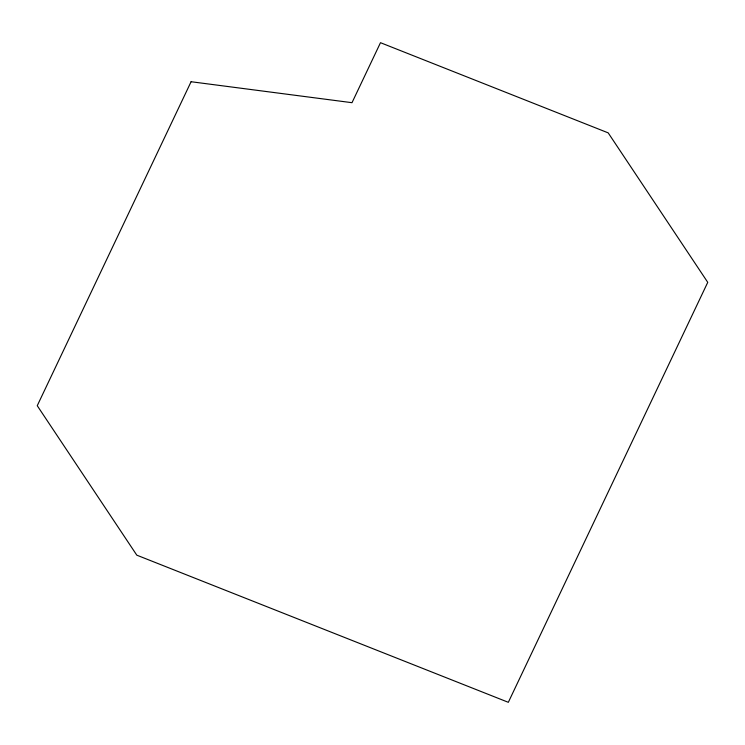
<?xml version="1.0" encoding="UTF-8"?>
<svg xmlns="http://www.w3.org/2000/svg" width="745" height="745" viewBox="0 0 745 745"><rect width="100%" height="100%" fill="white"/><g stroke="black" fill="none" stroke-linecap="round" stroke-linejoin="round"><path stroke-width="1.12" d="M191.083 81.727L37.25 405.708L136.801 555.165L508.332 702.312L707.75 282.336L608.199 132.871L380.49 42.689L352.003 102.689L191.083 81.727"/></g></svg>
